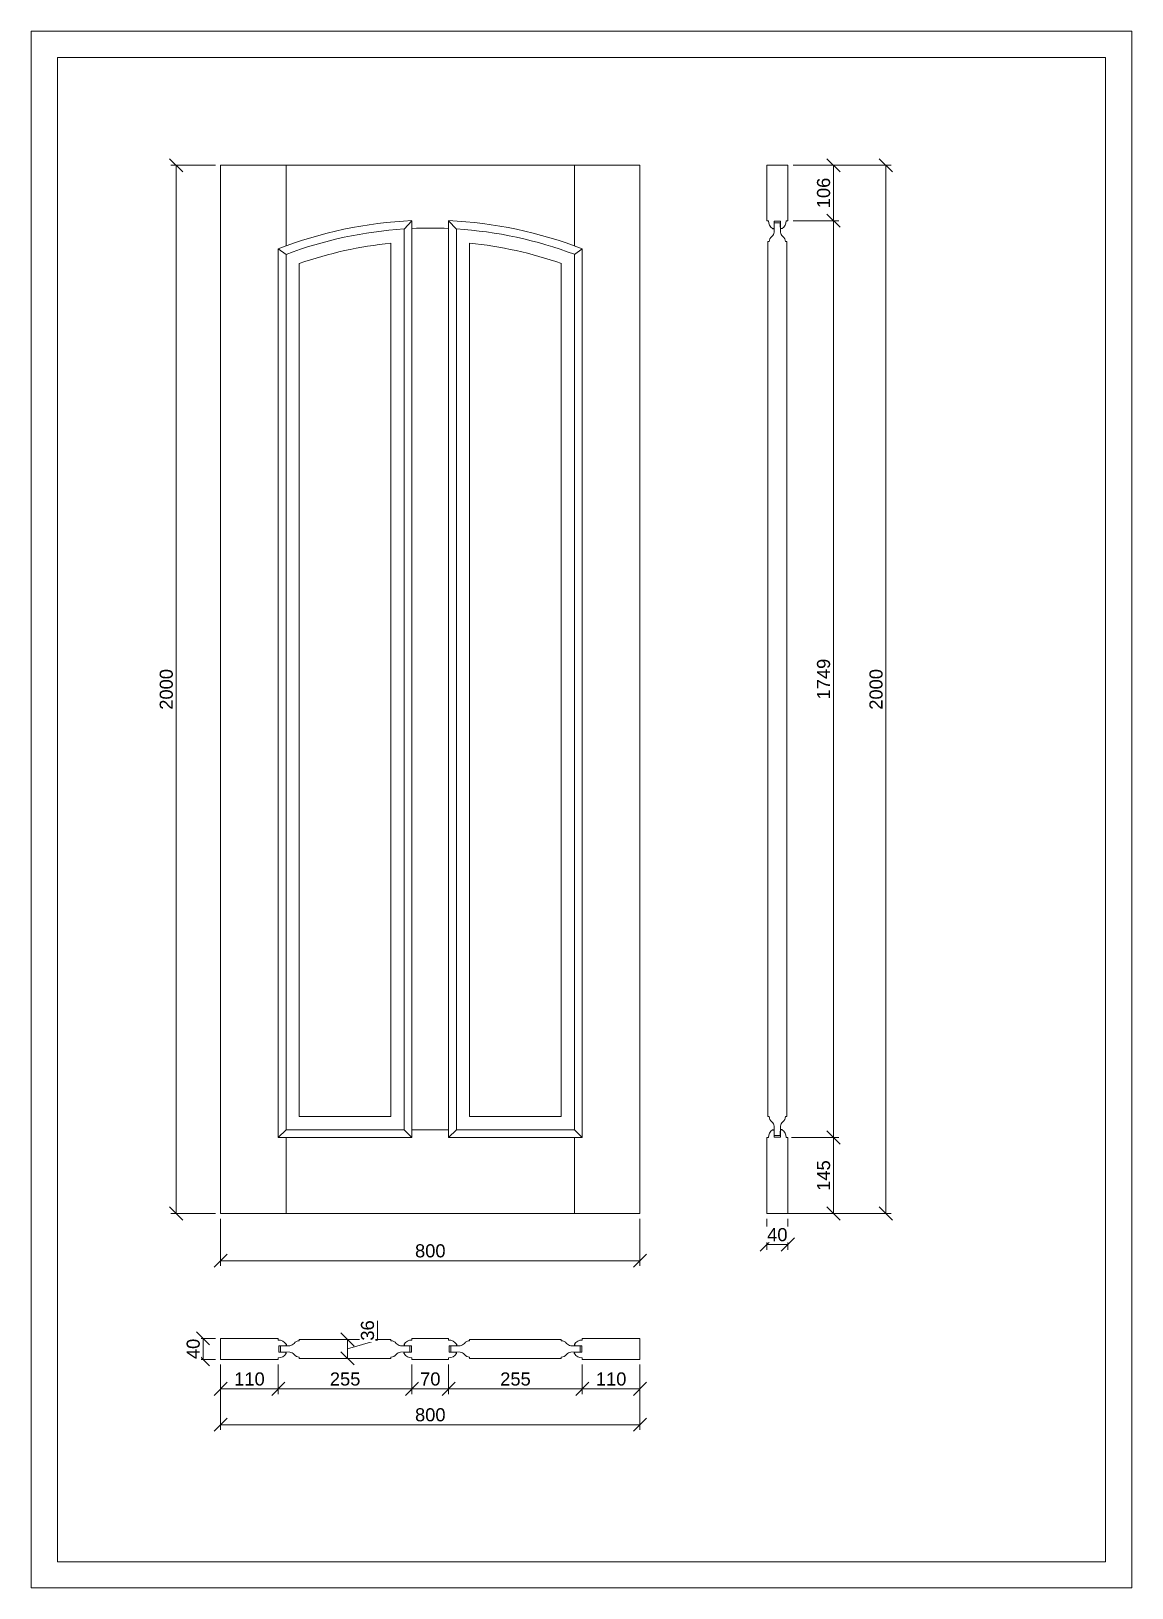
# Model space of a CAD drawing. Header units: millimetres. Extents: x 2040 to 4140, y 549 to 3519.
import ezdxf

# ---------------------------------------------------------------- set-up
doc = ezdxf.new("R2010")
doc.units = ezdxf.units.MM
for name, color, linetype, lineweight in [('图框', 7, 'Continuous', 13), ('填充', 8, 'Continuous', 5), ('标准家私', 4, 'Continuous', 20), ('标注', 2, 'Continuous', 9)]:
    doc.layers.add(name, color=color, linetype=linetype, lineweight=lineweight)
doc.styles.get("Standard").update_dxf_attribs({"font": 'arial.ttf'})

# ---------------------------------------------------------------- blocks, each defined once
blk = doc.blocks.new('_Oblique')
at = {"color": 0, "linetype": 'ByBlock', "lineweight": -2}
blk.add_line((-0.5, -0.5), (0.5, 0.5), dxfattribs=at)

msp = doc.modelspace()

# ---------------------------------------------------------------- linework, layer by layer
at = {"layer": '图框', "color": 0}
msp.add_lwpolyline([(2040.3, 3519), (2040.3, 549), (4140.3, 549), (4140.3, 3519)], close=True, dxfattribs=at)
at = {"layer": '图框', "color": 0, "lineweight": 20}
msp.add_lwpolyline([(2090.3, 3469), (2090.3, 599), (4090.3, 599), (4090.3, 3469)], close=True, dxfattribs=at)
at = {"layer": '填充', "color": 0}
for p, q in [((2526.8, 3109.2), (2526.8, 3263.2)), ((3076.8, 3109.2), (3076.8, 3263.2)), ((2751.8, 3141.3), (2766.8, 3157.4)), ((2851.8, 3141.3), (2836.8, 3157.4)), ((2751.8, 1423.2), (2751.8, 3141.6)), ((2851.8, 3141.6), (2851.8, 1423.2)), ((2526.8, 3093.1), (2511.8, 3103.5)), ((2526.8, 3093.2), (2526.8, 1423.2)), ((3076.8, 3093.1), (3091.8, 3103.5)), ((3076.8, 1423.2), (3076.8, 3093.2)), ((2526.8, 1423.2), (2511.8, 1408.2)), ((2526.8, 1423.2), (2751.8, 1423.2)), ((2526.8, 1408.2), (2526.8, 1263.2)), ((2766.8, 1408.2), (2751.8, 1423.2)), ((2766.8, 1423.2), (2836.8, 1423.2)), ((2851.8, 1423.2), (2836.8, 1408.2)), ((2851.8, 1423.2), (3076.8, 1423.2)), ((3076.8, 1423.2), (3091.8, 1408.2)), ((3076.8, 1408.2), (3076.8, 1263.2))]:
    msp.add_line(p, q, dxfattribs=at)
for radius, start, end in [(781.2, 93.6694, 110.6097), (781.3, 87.4323, 92.5677), (781.3, 69.3903, 86.3306)]:
    msp.add_arc((2801.8, 2362), radius, start, end, dxfattribs=at)
at = {"layer": '标准家私', "color": 0}
for p, q in [((3201.8, 3263.2), (2401.8, 3263.2)), ((2401.8, 3263.2), (2401.8, 1263.2)), ((3201.8, 1263.2), (3201.8, 3263.2)), ((3443.9, 3263.2), (3443.9, 3157.4)), ((3443.9, 3263.2), (3483.9, 3263.2)), ((3483.9, 3263.2), (3483.9, 3157.4)), ((2766.8, 3157.4), (2766.8, 1408.2)), ((2836.8, 3157.4), (2836.8, 1408.2)), ((3443.9, 3157.4), (3446.9, 3157.4)), ((3457.9, 3156.4), (3457.9, 3142.4)), ((3457.9, 3156.4), (3469.9, 3156.4)), ((3458.1, 3153.4), (3457.9, 3135.6)), ((3469.6, 3153.4), (3458.1, 3153.4)), ((3469.6, 3153.4), (3469.9, 3135.6)), ((3469.9, 3156.4), (3469.9, 3142.4)), ((3483.9, 3157.4), (3480.9, 3157.4)), ((3472.9, 3142.4), (3469.9, 3142.4)), ((2511.8, 3103.5), (2511.8, 1408.2)), ((2726.8, 1448.2), (2726.8, 3114.5)), ((2876.8, 3114.5), (2876.8, 1448.2)), ((3091.8, 1408.2), (3091.8, 3103.5)), ((3448.4, 3117.4), (3445.9, 3117.4)), ((3445.9, 1448.2), (3445.9, 3117.4)), ((3479.4, 3117.4), (3481.9, 3117.4)), ((3481.9, 1448.2), (3481.9, 3117.4)), ((2551.8, 3075.7), (2551.8, 1448.2)), ((3051.8, 1448.2), (3051.8, 3075.7)), ((2551.8, 1448.2), (2726.8, 1448.2)), ((2876.8, 1448.2), (3051.8, 1448.2)), ((3448.4, 1448.2), (3445.9, 1448.2)), ((3458.1, 1412.2), (3457.9, 1430)), ((3469.6, 1412.2), (3469.9, 1430)), ((3479.4, 1448.2), (3481.9, 1448.2)), ((2511.8, 1408.2), (2766.8, 1408.2)), ((2836.8, 1408.2), (3091.8, 1408.2)), ((3443.9, 1263.2), (3443.9, 1408.2)), ((3443.9, 1408.2), (3446.9, 1408.2)), ((3457.9, 1409.2), (3457.9, 1423.2)), ((3457.9, 1409.2), (3469.9, 1409.2)), ((3469.6, 1412.2), (3458.1, 1412.2)), ((3469.9, 1409.2), (3469.9, 1423.2)), ((3483.9, 1408.2), (3480.9, 1408.2)), ((3483.9, 1263.2), (3483.9, 1408.2)), ((2401.8, 1263.2), (3201.8, 1263.2)), ((3443.9, 1263.2), (3483.9, 1263.2)), ((2401.8, 1024.9), (2511.8, 1024.9)), ((2401.8, 1024.9), (2401.8, 984.9)), ((2511.8, 1024.9), (2511.8, 1021.9)), ((2512.8, 1010.9), (2526.8, 1010.9)), ((2512.8, 1010.9), (2512.8, 998.9)), ((2515.8, 1010.6), (2533.6, 1010.9)), ((2515.8, 999.1), (2515.8, 1010.6)), ((2551.8, 1020.4), (2551.8, 1022.9)), ((2726.8, 1022.9), (2551.8, 1022.9)), ((2726.8, 1020.4), (2726.8, 1022.9)), ((2762.8, 1010.6), (2745, 1010.9)), ((2765.8, 1010.9), (2751.8, 1010.9)), ((2762.8, 999.1), (2762.8, 1010.6)), ((2765.8, 1010.9), (2765.8, 998.9)), ((2836.8, 1024.9), (2766.8, 1024.9)), ((2766.8, 1024.9), (2766.8, 1021.9)), ((2766.8, 1024.9), (2836.8, 1024.9)), ((2836.8, 1024.9), (2836.8, 1021.9)), ((2837.8, 1010.9), (2851.8, 1010.9)), ((2837.8, 1010.9), (2837.8, 998.9)), ((2840.8, 1010.6), (2858.6, 1010.9)), ((2840.8, 999.1), (2840.8, 1010.6)), ((2876.8, 1020.4), (2876.8, 1022.9)), ((2876.8, 1022.9), (3051.8, 1022.9)), ((3051.8, 1020.4), (3051.8, 1022.9)), ((3087.8, 1010.6), (3070, 1010.9)), ((3090.8, 1010.9), (3076.8, 1010.9)), ((3087.8, 999.1), (3087.8, 1010.6)), ((3090.8, 1010.9), (3090.8, 998.9)), ((3201.8, 1024.9), (3091.8, 1024.9)), ((3091.8, 1024.9), (3091.8, 1021.9)), ((3201.8, 1024.9), (3201.8, 984.9)), ((2401.8, 984.9), (2511.8, 984.9)), ((2511.8, 984.9), (2511.8, 987.9)), ((2512.8, 998.9), (2526.8, 998.9)), ((2515.8, 999.1), (2533.6, 998.9)), ((2551.8, 989.4), (2551.8, 986.9)), ((2551.8, 986.9), (2726.8, 986.9)), ((2726.8, 989.4), (2726.8, 986.9)), ((2762.8, 999.1), (2745, 998.9)), ((2765.8, 998.9), (2751.8, 998.9)), ((2766.8, 984.9), (2766.8, 987.9)), ((2836.8, 984.9), (2766.8, 984.9)), ((2766.8, 984.9), (2836.8, 984.9)), ((2836.8, 984.9), (2836.8, 987.9)), ((2837.8, 998.9), (2851.8, 998.9)), ((2840.8, 999.1), (2858.6, 998.9)), ((2876.8, 989.4), (2876.8, 986.9)), ((3051.8, 986.9), (2876.8, 986.9)), ((3051.8, 989.4), (3051.8, 986.9)), ((3087.8, 999.1), (3070, 998.9)), ((3090.8, 998.9), (3076.8, 998.9)), ((3091.8, 984.9), (3091.8, 987.9)), ((3201.8, 984.9), (3091.8, 984.9))]:
    msp.add_line(p, q, dxfattribs=at)
at = {"layer": '标准家私', "color": 0, "lineweight": -3}
for p, q in [((3454.9, 3142.4), (3457.9, 3142.4)), ((3454.9, 1423.2), (3457.9, 1423.2)), ((3472.9, 1423.2), (3469.9, 1423.2)), ((2526.8, 1013.9), (2526.8, 1010.9)), ((2751.8, 1013.9), (2751.8, 1010.9)), ((2851.8, 1013.9), (2851.8, 1010.9)), ((3076.8, 1013.9), (3076.8, 1010.9)), ((2526.8, 995.9), (2526.8, 998.9)), ((2751.8, 995.9), (2751.8, 998.9)), ((2851.8, 995.9), (2851.8, 998.9)), ((3076.8, 995.9), (3076.8, 998.9))]:
    msp.add_line(p, q, dxfattribs=at)
at = {"layer": '标准家私', "color": 0}
for centre, radius, start, end in [((2801.8, 2362), 796.3, 92.5193, 111.3588), ((2801.8, 2362), 796.3, 68.6412, 87.4807), ((3464.6, 3157.2), 17.7, 179.3566, 236.7883), ((3463.2, 3157.2), 17.7, 303.2117, 0.6434), ((3460.2, 3117.7), 11.8, 125.4625, 181.0498), ((3444.5, 3137.5), 13.5, 310.826, 352.0921), ((3483.3, 3137.5), 13.5, 187.9079, 229.174), ((3467.6, 3117.7), 11.8, 358.9502, 54.5375), ((2801.8, 2362), 756.2, 95.6916, 109.3039), ((2801.8, 2362), 756.3, 70.6961, 84.3084), ((3460.2, 1448), 11.8, 178.9502, 234.5375), ((3444.5, 1428.1), 13.5, 7.9079, 49.174), ((3483.3, 1428.1), 13.5, 130.826, 172.0921), ((3467.6, 1448), 11.8, 305.4625, 1.0498), ((3464.6, 1408.4), 17.7, 123.2117, 180.6434), ((3463.2, 1408.4), 17.7, 359.3566, 56.7883), ((2512, 1004.2), 17.7, 33.2117, 90.6434), ((2531.7, 1024.3), 13.5, 277.9079, 319.174), ((2551.6, 1008.6), 11.8, 88.9502, 144.5375), ((2727, 1008.6), 11.8, 35.4625, 91.0498), ((2746.9, 1024.3), 13.5, 220.826, 262.0921), ((2766.6, 1004.2), 17.7, 89.3566, 146.7883), ((2837, 1004.2), 17.7, 33.2117, 90.6434), ((2856.7, 1024.3), 13.5, 277.9079, 319.174), ((2876.6, 1008.6), 11.8, 88.9502, 144.5375), ((3052, 1008.6), 11.8, 35.4625, 91.0498), ((3071.9, 1024.3), 13.5, 220.826, 262.0921), ((3091.6, 1004.2), 17.7, 89.3566, 146.7883), ((2512, 1005.6), 17.7, 269.3566, 326.7883), ((2531.7, 985.5), 13.5, 40.826, 82.0921), ((2551.6, 1001.2), 11.8, 215.4625, 271.0498), ((2727, 1001.2), 11.8, 268.9502, 324.5375), ((2746.9, 985.5), 13.5, 97.9079, 139.174), ((2766.6, 1005.6), 17.7, 213.2117, 270.6434), ((2837, 1005.6), 17.7, 269.3566, 326.7883), ((2856.7, 985.5), 13.5, 40.826, 82.0921), ((2876.6, 1001.2), 11.8, 215.4625, 271.0498), ((3052, 1001.2), 11.8, 268.9502, 324.5375), ((3071.9, 985.5), 13.5, 97.9079, 139.174), ((3091.6, 1005.6), 17.7, 213.2117, 270.6434)]:
    msp.add_arc(centre, radius, start, end, dxfattribs=at)
at = {"layer": '标注', "color": 0}
for p, q in [((2391.8, 3263.2), (2307, 3263.2)), ((2317, 1263.2), (2317, 3263.2)), ((3493.9, 3263.2), (3681, 3263.2)), ((3493.9, 3263.2), (3581, 3263.2)), ((3571, 3157.4), (3571, 3263.2)), ((3671, 3263.2), (3671, 1263.2)), ((3493.9, 3157.4), (3581, 3157.4)), ((3493.9, 3157.4), (3581, 3157.4)), ((3571, 1408.2), (3571, 3157.4)), ((3490.9, 1408.2), (3581, 1408.2)), ((3490.9, 1408.2), (3581, 1408.2)), ((3571, 1263.2), (3571, 1408.2)), ((2391.8, 1263.2), (2307, 1263.2)), ((2401.8, 1253.2), (2401.8, 1163.2)), ((3201.8, 1253.2), (3201.8, 1163.2)), ((3443.9, 1253.2), (3443.9, 1194.1)), ((3473.9, 1263.2), (3681, 1263.2)), ((3483.9, 1253.2), (3483.9, 1194.1)), ((3493.9, 1263.2), (3581, 1263.2)), ((3443.9, 1204.1), (3483.9, 1204.1)), ((3201.8, 1173.2), (2401.8, 1173.2)), ((2700.8, 1021.9), (2700.8, 1058.2)), ((2391.8, 1024.9), (2358.3, 1024.9)), ((2368.3, 984.9), (2368.3, 1024.9)), ((2623.5, 1022.9), (2653.9, 1022.9)), ((2643.9, 986.9), (2643.9, 1022.9)), ((2643.9, 1004.9), (2700.8, 1021.9)), ((2391.8, 984.9), (2358.3, 984.9)), ((2612.9, 986.9), (2653.9, 986.9)), ((2401.8, 974.9), (2401.8, 918.7)), ((2401.8, 964.9), (2401.8, 850.3)), ((2511.8, 974.9), (2511.8, 918.7)), ((2511.8, 974.9), (2511.8, 918.7)), ((2766.8, 974.9), (2766.8, 918.7)), ((2766.8, 974.9), (2766.8, 918.7)), ((2836.8, 974.9), (2836.8, 918.7)), ((3091.8, 974.9), (3091.8, 918.7)), ((3091.8, 974.9), (3091.8, 918.7)), ((3201.8, 974.9), (3201.8, 918.7)), ((3201.8, 964.9), (3201.8, 850.3)), ((2401.8, 928.7), (2511.8, 928.7)), ((2511.8, 928.7), (2766.8, 928.7)), ((2766.8, 928.7), (2836.8, 928.7)), ((3091.8, 928.7), (3201.8, 928.7)), ((2401.8, 860.3), (3201.8, 860.3))]:
    msp.add_line(p, q, dxfattribs=at)

# ---------------------------------------------------------------- block references
at = {"layer": '标注', "color": 0, "xscale": 25, "yscale": 25, "zscale": 25}
for p, rotation in [((2317, 3263.2), 90), ((3571, 3263.2), 90), ((3671, 3263.2), 90), ((3571, 3157.4), 90), ((3571, 3157.4), 270), ((3571, 1408.2), 90), ((3571, 1408.2), 270), ((2317, 1263.2), 270), ((3571, 1263.2), 270), ((3671, 1263.2), 270), ((3443.9, 1204.1), 180), ((2401.8, 1173.2), 180), ((2368.3, 1024.9), 90), ((2368.3, 984.9), 270), ((2401.8, 928.7), 180), ((2766.8, 928.7), 180), ((3091.8, 928.7), 180), ((2401.8, 860.3), 180)]:
    msp.add_blockref('_Oblique', p, dxfattribs=dict(at, rotation=rotation))
for p in [(3483.9, 1204.1), (3201.8, 1173.2), (2511.8, 928.7), (2766.8, 928.7), (2836.8, 928.7), (3091.8, 928.7), (3201.8, 928.7), (3201.8, 860.3)]:
    msp.add_blockref('_Oblique', p, dxfattribs=at)

# ---------------------------------------------------------------- next in the draw order: texts
at = {"layer": '标注', "color": 0, "lineweight": -3, "char_height": 25, "attachment_point": 5, "rotation": 90, "bg_fill": 3, "box_fill_scale": 1.1, "bg_fill_color": 256, "bg_fill_true_color": 13158600, "bg_fill_transparency": 0}
for s, insert in [('106', (3552.2, 3210.3)), ('1749', (3552.2, 2282.8)), ('2000', (2298.2, 2263.2)), ('2000', (3652.3, 2263.2)), ('145', (3552.2, 1335.7)), ('36', (2682.1, 1040.1)), ('40', (2349.6, 1004.9))]:
    msp.add_mtext(s, dxfattribs=dict(at, insert=insert))
at = {"layer": '标注', "color": 0, "lineweight": -3, "char_height": 25, "attachment_point": 5, "bg_fill": 3, "box_fill_scale": 1.1, "bg_fill_color": 256, "bg_fill_true_color": 13158600, "bg_fill_transparency": 0}
for s, insert in [('40', (3463.9, 1222.8)), ('800', (2801.8, 1191.9)), ('110', (2456.8, 947.4)), ('255', (2639.3, 947.4)), ('70', (2801.8, 947.4)), ('110', (3146.8, 947.4)), ('800', (2801.8, 879.1))]:
    msp.add_mtext(s, dxfattribs=dict(at, insert=insert))

# ---------------------------------------------------------------- next in the draw order: linework, layer by layer
at = {"layer": '标注', "color": 0}
for p, q in [((2836.8, 974.9), (2836.8, 918.7)), ((2836.8, 928.7), (3091.8, 928.7))]:
    msp.add_line(p, q, dxfattribs=at)

# ---------------------------------------------------------------- next in the draw order: block references
at = {"layer": '标注', "color": 0, "xscale": 25, "yscale": 25, "zscale": 25}
for p, rotation in [((2643.9, 1022.9), 90), ((2643.9, 986.9), 270), ((2511.8, 928.7), 180), ((2836.8, 928.7), 180)]:
    msp.add_blockref('_Oblique', p, dxfattribs=dict(at, rotation=rotation))

# ---------------------------------------------------------------- next in the draw order: texts
at = {"layer": '标注', "color": 0, "lineweight": -3, "insert": (2964.3, 947.4), "char_height": 25, "attachment_point": 5, "bg_fill": 3, "box_fill_scale": 1.1, "bg_fill_color": 256, "bg_fill_true_color": 13158600, "bg_fill_transparency": 0}
msp.add_mtext('255', dxfattribs=at)

doc.saveas('drawing.dxf')
